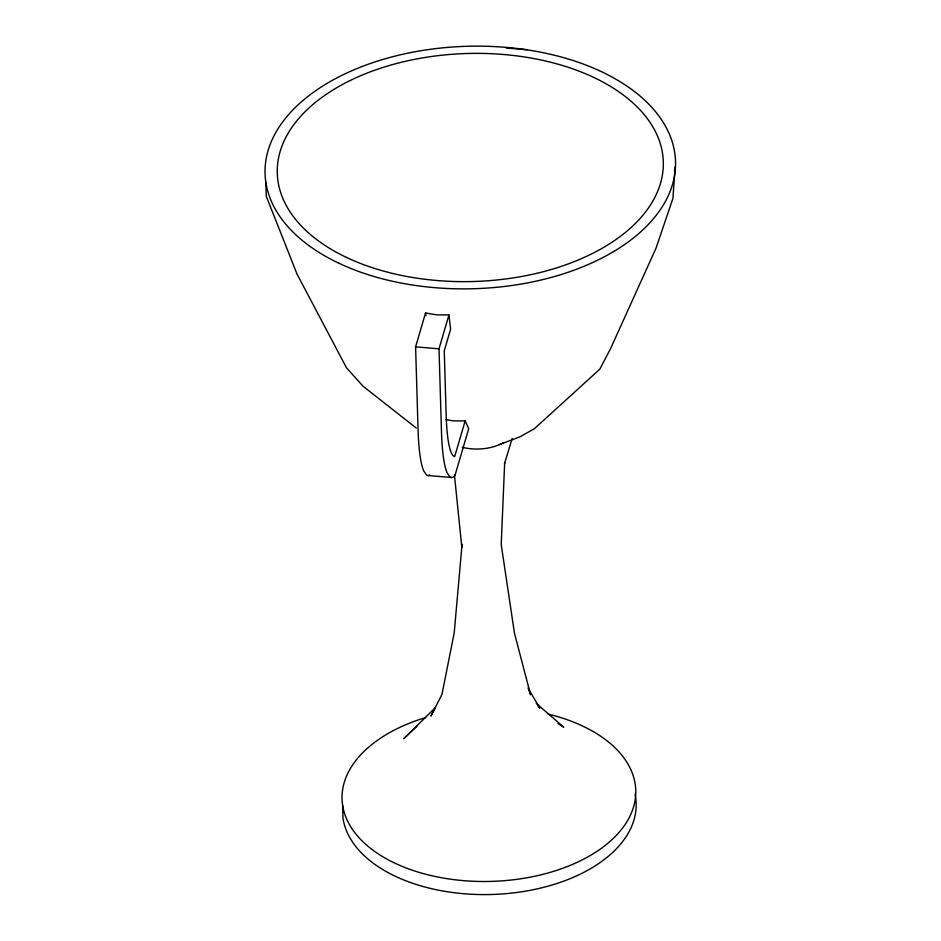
<?xml version="1.0" encoding="UTF-8"?>
<svg xmlns="http://www.w3.org/2000/svg" width="941" height="941" viewBox="0 0 941 941"><rect width="100%" height="100%" fill="white"/><g stroke="black" fill="none" stroke-linecap="round" stroke-linejoin="round"><path stroke-width="1.41" d="M504.682 462.525L501.212 544.545L514.456 633.117L530.571 694.776L528.536 689.435M675.144 166.78L672.909 198.457L656.042 248.13L610.497 348.77L599.793 369.178L534.441 428.673L520.114 436.742L499.436 444.623M429.802 475.099A112.979 17.244 -85.2 0 1 426.579 474.982L423.721 470.947A112.979 17.244 -85.2 0 1 418.039 429.072L415.604 346.853L425.544 312.977L436.977 314.882L448.951 314.941L450.621 329.174L444.258 350.84L446.163 414.969A101.946 15.55 -85.2 0 0 452.962 455.573L454.644 456.691L465.148 420.921L453.174 420.85L446.034 419.662M465.148 420.921L468.724 428.649L454.938 475.64A112.979 17.244 -85.2 0 1 449.986 476.946L447.14 472.9A112.979 17.244 -85.2 0 1 441.458 431.037L439.012 348.805L448.951 314.941M504.517 463.595L512.175 438.459M416.698 726.428L403.713 738.767L435.365 707.632L430.954 716.054L441.988 694.293L454.221 632.787L462.055 544.333L461.843 547.38L454.421 474.911M506.329 48.003L526.807 49.72M415.604 346.853L439.012 348.805M428.143 475.534L451.551 477.499M557.942 723.57L563.8 727.217L536.311 703.445M416.24 428.037L363.085 386.245L346.488 367.802L297.003 274.019L266.268 196.257L265.856 182.248M537.911 706.021L539.863 708.197L528.03 688.094M425.544 312.977L425.885 315.823M342.618 805.214L343.006 818.305A146.902 86.76 -1.7 0 0 504.729 893.762A146.902 86.76 -1.7 0 0 635.081 794.416M548.062 714.09A146.902 86.76 -1.7 0 1 605.675 845.053A146.902 86.76 -1.7 0 1 374.894 851.581A146.902 86.76 -1.7 0 1 425.697 717.548M503.235 442.74A37.299 22.031 -1.7 0 1 462.302 447.293M338.642 263.115A205.314 121.26 -1.7 0 0 672.497 184.448A205.314 121.26 -1.7 0 0 399.737 54.966A205.314 121.26 -1.7 0 0 338.642 263.115M346.476 257.422A193.105 114.049 -1.7 0 0 660.464 183.436A193.105 114.049 -1.7 0 0 403.936 61.659A193.105 114.049 -1.7 0 0 346.476 257.422"/></g></svg>
